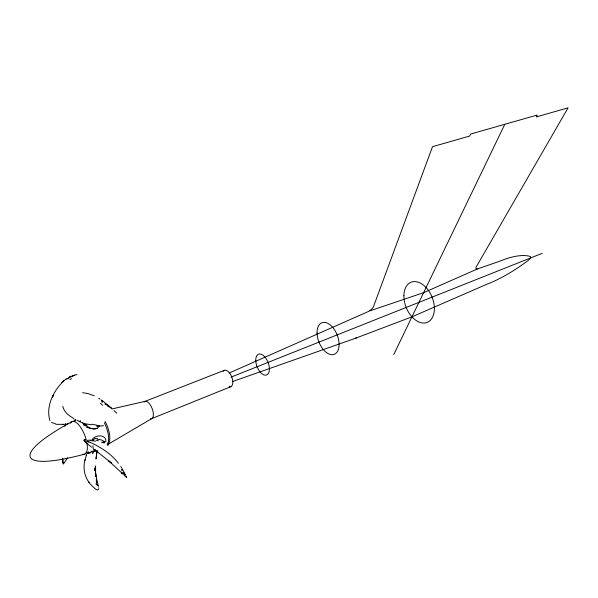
<?xml version="1.0" encoding="UTF-8"?>
<svg xmlns="http://www.w3.org/2000/svg" width="598" height="598" viewBox="0 0 598 598"><rect width="100%" height="100%" fill="white"/><g stroke="black" fill="none" stroke-linecap="round" stroke-linejoin="round"><path stroke-width="0.9" d="M62.641 458.232L63.306 463.966M95.306 467.584L94.97 470.693L95.538 466.35L95.433 470.417L95.605 465.924L95.598 474.954L95.306 467.584L95.254 468.75L95.867 476.285L95.254 468.75L95.598 473.407L95.493 472.233M98.199 485.516L98.199 485.441A7.946 3.767 -6 0 0 98.139 485.255L96.712 479.185A9.052 5.404 1.7 0 0 96.704 478.938M121.955 468.952L121.947 469.011A3.334 1.899 -43 0 0 121.955 469.467M96.398 479.103L96.39 480.799M96.966 451.288L96.009 459.002L97.13 450.757M84.161 440.621L86.209 442.812L84.019 440.382L84.258 439.836L85.118 439.866L84.587 439.784M84.019 440.367L84.258 439.836M65.04 425.843L65.242 424.371A30.094 29.025 -28 0 1 65.346 423.638M65.87 424.759L66.019 423.676M85.051 459.825L84.961 460.198L86.411 455.138L86.284 455.504M85.028 459.899C82.494 468.772 84.976 478.804 91.524 485.344C92.974 486.518 98.005 492.632 98.827 488.701M86.321 455.392L86.568 454.659M104.897 441.959L104.613 442.595M98.894 425.911L99.089 425.477L98.82 426.105M65.145 379.737C54.044 389.268 45.426 406.042 49.926 420.558M52.43 397.102L52.833 396.175L52.631 396.638M53.244 395.256L52.751 396.347L53.461 394.807M393.753 354.569L504.809 124.294M98.782 426.202L102.37 425.881M92.6 440.591L92.854 440.106L92.443 440.233A1.689 1.398 -50.1 0 0 91.569 440.778M98.745 426.277L96.824 426.695M67.484 457.784L63.635 463.831M66.849 458.823L66.954 458.659M74.391 420.887L75.647 419.362M74.242 421.403L75.056 420.573M88.654 451.796L87.226 453.007M61.953 382.488L63.395 381.143L62.229 382.219L62.618 381.86M63.074 381.434L62.79 381.688L63.919 380.694L63.358 381.188M95.538 449.958L94.776 450.488M66.333 379.042L74.017 375.327M94.648 450.563L91.068 452.208M107.535 444.628L152.198 418.338M65.967 379.259L66.079 379.199A3.222 0.538 -22.4 0 1 66.326 379.012M72.283 421.463C11.033 454.547 17.222 472.188 84.849 454.099M69.286 377.256L70.332 376.777M84.378 425.559L86.045 424.827L86.852 425.156M229.505 372.883L368.518 311.453A5.666 2.332 -41.6 0 0 374.071 305.062L432.496 146.704L469.781 136.008L470.686 134.034L537.206 115.048L536.249 116.946L568.1 107.812L477.256 265.123A5.24 1.973 -43.8 0 0 478.452 268.584L498.934 261.52A101.854 35.686 -42.6 0 1 530.172 256.422A3.581 1.263 -44.3 0 1 530.164 258.127A3.581 1.263 -44.3 0 1 527.75 260.788A114.315 43.482 -45.4 0 1 486.862 284.229L411.947 316.843L355.294 338.326M103.484 425.552L102.856 425.776M230.873 386.667L151.458 418.727M71.693 376.194L73.913 375.365M231.052 377.106L542.244 253.32M224.302 370.319L145.097 401.348L111.848 408.98M232.233 381.666L356.483 337.907M477.406 268.965L423.601 292.684L369.908 310.855M74.077 375.305L74.563 375.14M89.775 452.791L90.096 452.783M74.66 375.103L77.142 374.565M88.721 453.022L89.737 452.798L87.727 453.344M68.269 423.773L67.395 423.907M64.322 424.303L56.571 424.348L51.518 422.375M62.805 424.445L63.455 424.393M90.627 452.783L90.208 452.783M90.193 440.233L90.567 440.225L87.779 440.195M97.272 439.171L101.062 439.851L104.657 441.623M104.62 442.072L102.916 441.862M82.629 392.632L88.033 393.589L94.245 395.846M84.804 439.829L85.193 439.874L84.684 439.807M91.188 424.752L84.213 423.578M95.867 440.188L98.438 440.816M97.026 425.813L98.603 426.15M86.045 424.827L85.716 424.685M85.155 440.121L85.006 440.061M87.256 441.025C99.014 446.145 110.54 452.836 118.344 463.278M77.007 420.252L81.649 422.45M79.108 421.246L80.401 421.837M82.823 422.928L82.86 422.95A5.352 2.968 7.3 0 0 83.316 423.235L83.451 423.272M84.901 424.303L84.213 423.937M111.766 408.464L111.31 408.21M73.935 418.622C69.196 415.819 63.814 412.134 62.835 406.311M97.96 485.539L97.982 485.546A3.177 1.532 -12.4 0 1 97.728 485.27L97.511 484.971A19.3 9.8 -25.8 0 1 97.272 484.492L97.242 484.402M98.64 398.171L100.195 399.165M86.822 441.077L87.652 441.593L86.912 441.13L87.241 441.331M111.123 408.098L108.649 406.438M87.413 441.444L87.824 441.713M88.026 441.84L88.706 442.288M101.952 400.376L111.221 407.821A9.538 8.948 21 0 1 111.407 408.09M94.26 449.307L111.706 463.338L108.776 460.909L122.934 473.99M107.072 405.257L105.824 404.263M91.569 447.207L86.927 443.439M125.072 474.805L124.145 473.848M102.28 401.243L101.78 400.757A3.304 2.661 16.6 0 1 101.361 400.301L101.368 400.226M123.711 474.812L126.709 477.525L125.827 476.314M114.069 410.527L116.707 413.196M122.127 468.795L122.186 468.869A8.379 4.866 -35.7 0 1 122.336 469.064L125.333 474.618A9.575 4.291 -28.8 0 1 125.378 474.76L125.445 474.894M89.087 482.422L88.347 481.368M120.751 466.552L121.536 467.778M123.592 473.048L123.181 472.33M125.969 476.001L126.447 477.055M107.842 445.383L107.991 445.764M122.104 469.879L121.985 469.445M96.704 482.706L96.525 481.876M98.506 486.637L98.618 487.176M96.562 478.579L95.695 474.132M62.693 460.789L62.954 463.33M62.655 459.81L62.685 460.684M223.166 371.373A8.798 4.418 68.7 0 1 231.732 376.875A8.798 4.418 68.7 0 1 229.161 386.719M104.329 422.793A17.275 7.056 68.9 0 1 107.214 444.426M86.852 442.572A17.491 6.87 68.9 0 1 82.801 454.263M70.34 423.242A17.491 6.87 68.9 0 1 78.263 424.348A17.491 6.87 68.9 0 1 86.314 440.135M101.675 400.084A8.335 7.139 9.8 0 1 102.011 400.316M102.43 402.372A19.749 13.358 27.7 0 1 101.608 401.617M102.766 405.309A38.317 18.269 33.7 0 1 100.404 403.261M105.435 404.465A44.857 14.113 36.2 0 1 104.844 403.979M108.283 405.691A31.156 17.29 33.5 0 1 107.363 404.988M108.432 406.707A24.339 16.535 31.8 0 1 107.775 406.229M84.228 425.582A7.669 4.941 26.3 0 1 83.286 423.399M84.46 423.72A6.219 3.154 14.3 0 1 83.72 423.279M82.771 422.973A1.772 1.174 -3.3 0 1 82.322 422.607M98.573 426.389A7.901 4.874 29.4 0 1 93.378 428.916A7.901 4.874 29.4 0 1 85.963 425.036M85.768 424.64A9.807 4.709 15.7 0 1 85.013 424.288M97.586 428.385A14.913 11.788 20.8 0 1 85.895 426.808M83.929 423.885A5.33 3.543 -15.2 0 1 83.152 423.504M91.718 424.259A15.668 2.691 7.3 0 1 98.655 425.649M121.985 470.888A19.996 10.039 -56.9 0 1 121.7 470.32M122.156 473.915A38.795 16.191 -72 0 1 121.289 472.861M123.053 472.756A45.321 15.645 -82 0 1 122.859 472.413M124.04 473.324A31.545 13.59 -66.3 0 1 123.741 472.809M124.07 473.945A24.668 11.34 -56.6 0 1 123.823 473.661M92.099 440.965A8.32 5.218 -58.3 0 1 92.511 440.121M92.765 439.911A5.076 4.208 -52.1 0 1 94.065 439.448M92.884 440.218A2.811 2.302 -19 0 1 93.617 440.106M94.327 438.685A12.864 10.218 -48.3 0 1 97.444 438.693M91.987 439.478A8.043 5.973 -22.7 0 1 101.182 435.964A8.043 5.973 -22.7 0 1 105.846 441.765M104.373 442.692A18.463 3.558 24.8 0 1 101.735 442.363M103.574 442.602A14.935 1.346 18.8 0 1 102.191 442.363M93.617 441.107A7.744 4.276 -4.9 0 1 95.217 441.227M104.231 442.55A8.35 5.352 -31.2 0 1 103.962 442.969M94.357 450.01A8.006 4.014 -63.3 0 1 93.019 445.577M96.674 484.888A38.16 18.688 -41.3 0 1 95.957 483.76M96.629 483.259A44.94 20.437 -52.1 0 1 96.517 482.885M96.682 481.794A30.745 15.929 -36 0 1 96.607 481.151M96.315 481.285A23.823 13.014 -26.4 0 1 96.263 480.852M89.73 452.432A8.282 3.08 -24.9 0 1 87.48 452.85M87.211 452.873A7.767 3.461 -29.4 0 1 85.977 452.806M90.56 452.238A5.023 0.538 -16.2 0 1 89.513 452.581M95.202 450.04A18.351 9.09 84.8 0 1 94.484 450.989M94.506 451.161A14.703 8.051 75.4 0 1 93.632 451.953M93.423 451.714A14.15 8.021 66.4 0 1 92.615 452.664M93.109 453.067A7.527 3.02 22.8 0 1 92.413 453.785M86.972 452.499A10.323 2.527 -36.3 0 1 87.024 452.275M97.893 451.034A7.864 1.951 3.6 0 1 91.023 451.161M64.898 426.187A43.333 42.66 -63.7 0 1 64.935 425.828M73.188 375.821A9.396 0.792 -24.2 0 1 73.39 375.738M65.645 379.274A8.11 0.792 -26.7 0 1 65.399 379.424M67.985 378.885A19.353 5.419 -12.2 0 1 68.606 378.556M69.936 379.424A37.794 15.698 -0.7 0 1 71.625 378.698M69.091 377.652A44.312 22.545 8 0 1 69.57 377.42M69.727 376.62A30.618 10.906 -4.1 0 1 70.527 376.254M71.962 376.531A23.89 6.017 -10 0 1 72.515 376.314M80.304 420.738A14.561 2.542 -19.4 0 1 80.521 420.648M74.9 420.536A10.248 5.464 -13.6 0 1 75.782 419.826M74.75 421.284A5.225 1.861 -43.6 0 1 75.086 420.798M74.003 421.635A7.744 2.452 -11.2 0 1 74.466 420.715M74.952 420.469A7.961 2.586 -7.6 0 1 73.965 419.998M144.073 402.088A9.262 4.111 68.8 0 1 152.124 408.509A9.262 4.111 68.8 0 1 150.569 418.764M105.054 421.396A17.133 7.012 68.9 0 1 107.169 444.837M90.567 442.542L90.178 442.356L90.56 442.535M317.03 333.004A16.976 9.785 68.4 0 0 333.848 354.472A16.976 9.785 68.4 0 0 333.295 328.115A16.976 9.785 68.4 0 0 317.03 333.004M255.757 360.803A11.175 5.905 68.6 0 0 266.424 375.058A11.175 5.905 68.6 0 0 265.572 357.858A11.175 5.905 68.6 0 0 255.757 360.803M403.889 295.659A21.655 13.933 68.1 0 0 426.464 322.666A21.655 13.933 68.1 0 0 427.017 288.602A21.655 13.933 68.1 0 0 403.889 295.659"/></g></svg>
